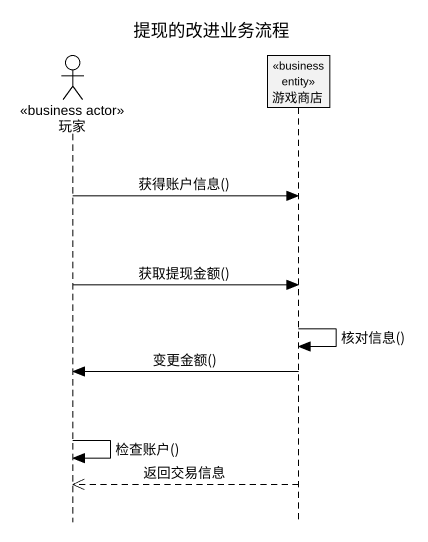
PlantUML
@startuml
title 提现的改进业务流程
hide footbox
actor 玩家 <<business actor>>
participant 游戏商店 <<business entity>>

玩家 -> 游戏商店 : 获得账户信息()
玩家 -> 游戏商店 : 获取提现金额()
游戏商店 -> 游戏商店 : 核对信息()
游戏商店 -> 玩家 : 变更金额()
玩家 -> 玩家 : 检查账户()
游戏商店 -->> 玩家 : 返回交易信息
@enduml
